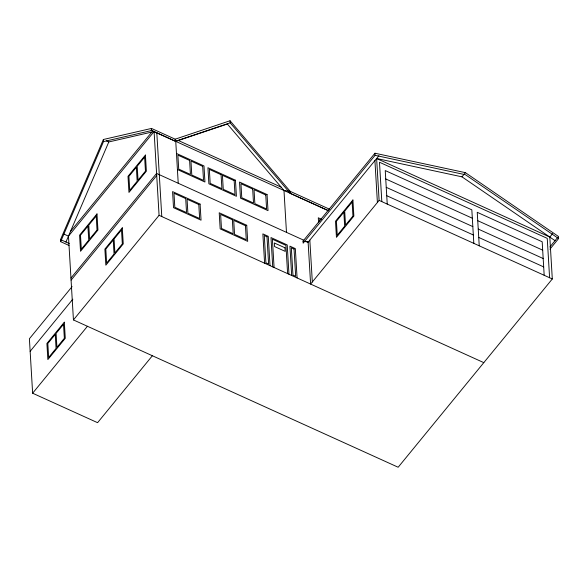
<?xml version="1.0" encoding="UTF-8"?>
<svg xmlns="http://www.w3.org/2000/svg" width="588" height="588" viewBox="0 0 588 588"><rect width="100%" height="100%" fill="white"/><g stroke="black" fill="none" stroke-linecap="round" stroke-linejoin="round"><path stroke-width="0.88" d="M69.009 245.453L60.66 241.668L60.535 239.573L103.378 139.496L151.513 128.434L175.195 139.18L230.048 120.753L290.193 191.35L329.493 209.181M60.66 241.668L103.503 141.59L103.378 139.496M65.952 242.028L108.795 141.951L154.093 131.543L159.076 215.326L73.441 319.931L398.164 467.247L552.301 278.969L549.809 237.074L552.661 233.583M70.487 231.429L151.829 132.065M73.441 319.931L68.465 236.141L154.093 131.543M70.957 278.036L156.584 173.438L303.959 240.294M71.082 280.131L156.709 175.533M72.089 286.613L29.4 338.761L32.634 393.218L97.579 422.684L152.38 355.74M30.15 351.323L72.838 299.182M32.634 393.218L87.436 326.274M374.96 153.225L375.085 155.32L303.158 243.182L303.033 241.087L374.96 153.225L465.402 172.659L558.475 236.479L558.6 238.574L549.898 249.202M378.907 155.717L308.119 242.183L310.611 284.077L379.113 200.398L376.629 158.503L461.977 176.841L555.05 240.668M461.977 176.841L465.402 172.659M549.824 247.048L557.902 237.177M103.503 141.59L151.638 130.529L175.32 141.274L230.173 122.848L290.318 193.445L328.692 210.857M178.23 183.258L175.746 141.363L227.372 124.024L283.982 190.468L286.474 232.363M283.982 190.468L290.193 191.35L290.318 193.445M375.085 155.32L465.52 174.754L558.6 238.574M303.033 241.087L308.119 242.183L306.458 241.425M376.629 158.503L549.809 237.074M385.735 178.943L472.333 218.229M477.743 220.684L542.687 250.15M386.235 187.322L472.833 226.608M478.242 229.063L543.187 258.529M386.735 195.701L473.325 234.987M478.742 237.442L543.687 266.908M379.113 200.398L552.301 278.969M178.326 140.495L281.152 187.146M151.006 130.139L328.258 210.555M176.459 153.446L203.985 165.934L204.94 182.015L177.414 169.528M321.577 219.287L318.299 217.795L318.564 222.286M106.472 140.899L108.795 141.951M159.076 215.326L483.799 362.642M63.827 234.039L68.465 236.141M60.535 239.573L69.288 243.542M175.746 141.363L175.195 139.18L175.32 141.274M549.596 277.742L547.252 238.361L379.48 162.244L381.818 201.625M544.179 275.28L542.187 241.771L477.243 212.305L479.235 245.821M473.825 243.366L471.833 209.85L385.243 170.564L387.235 204.08M374.916 160.597L377.4 202.493M319.718 219.456L319.821 221.206M309.832 240.088L312.324 281.983M297.08 277.94L295.338 248.614L289.928 246.159L291.67 275.485M288.965 274.258L287.223 244.931L270.987 237.567L272.729 266.886M287.613 273.641L285.93 245.365L272.398 239.228L274.082 267.503M270.017 265.658L268.275 236.339L262.865 233.884L264.607 263.204M230.048 120.753L230.173 122.848M156.805 132.77L161.781 216.553M151.513 128.434L151.638 130.529M96.991 213.936L79.571 235.215L80.527 251.289L97.946 230.018L96.991 213.936M145.42 155.07L128 176.341L128.956 192.423L146.375 171.145L145.42 155.07M87.913 226.145L80.49 235.215L81.32 249.202L88.744 240.132L87.913 226.145M96.197 216.031L88.773 225.094L89.604 239.081L97.027 230.011L96.197 216.031M136.343 167.279L128.919 176.341L129.75 190.328L137.173 181.258L136.343 167.279M144.626 157.158L137.202 166.228L138.033 180.215L145.457 171.145L144.626 157.158M122.297 227.821L104.884 249.099L105.84 265.173L123.252 243.902L122.297 227.821M113.227 240.029L105.803 249.099L106.634 263.086L114.057 254.016L113.227 240.029M121.503 229.915L114.079 238.985L114.91 252.965L122.333 243.895L121.503 229.915M64.32 322.209L46.9 343.488L47.856 359.569L65.275 338.291L64.32 322.209M55.243 334.418L47.819 343.488L48.65 357.475L56.073 348.405L55.243 334.418M63.526 324.304L56.103 333.374L56.933 347.361L64.357 338.291L63.526 324.304M352.91 199.986L335.498 221.257L336.454 237.339L353.866 216.061L352.91 199.986M343.84 212.194L336.417 221.264L337.247 235.244L344.671 226.174L343.84 212.194M352.116 202.074L344.693 211.143L345.524 225.131L352.947 216.061L352.116 202.074M235.457 180.215L207.931 167.727L208.887 183.809L236.413 196.296L235.457 180.215M267.055 194.547L239.529 182.059L240.485 198.141L268.01 210.629L267.055 194.547M189.608 160.436L177.877 155.107L178.708 169.094L190.439 174.416L189.608 160.436M202.691 166.367L190.96 161.046L191.791 175.033L203.521 180.354L202.691 166.367M221.081 174.709L209.35 169.388L210.181 183.375L221.911 188.697L221.081 174.709M234.164 180.648L222.433 175.327L223.264 189.314L234.994 194.635L234.164 180.648M252.678 189.042L240.948 183.721L241.778 197.708L253.509 203.029L252.678 189.042M265.761 194.981L254.031 189.659L254.861 203.646L266.592 208.968L265.761 194.981M200.089 204.095L172.571 191.607L173.519 207.689L201.045 220.177L200.089 204.095M246.732 225.27L219.214 212.782L220.169 228.864L247.688 241.352L246.732 225.27M185.712 198.59L173.982 193.268L174.812 207.255L186.543 212.577L185.712 198.59M198.795 204.528L187.065 199.207L187.895 213.194L199.626 218.516L198.795 204.528M232.363 219.765L220.625 214.444L221.456 228.431L233.193 233.752L232.363 219.765M245.446 225.704L233.715 220.382L234.546 234.362L246.276 239.691L245.446 225.704M266.989 236.773L264.284 235.545L265.901 262.77L268.606 263.997L266.989 236.773M294.051 249.047L291.339 247.82L292.956 275.052L295.668 276.279L294.051 249.047M284.967 247.791L274.317 242.962L274.53 246.534L285.18 251.37L284.967 247.791"/></g></svg>
